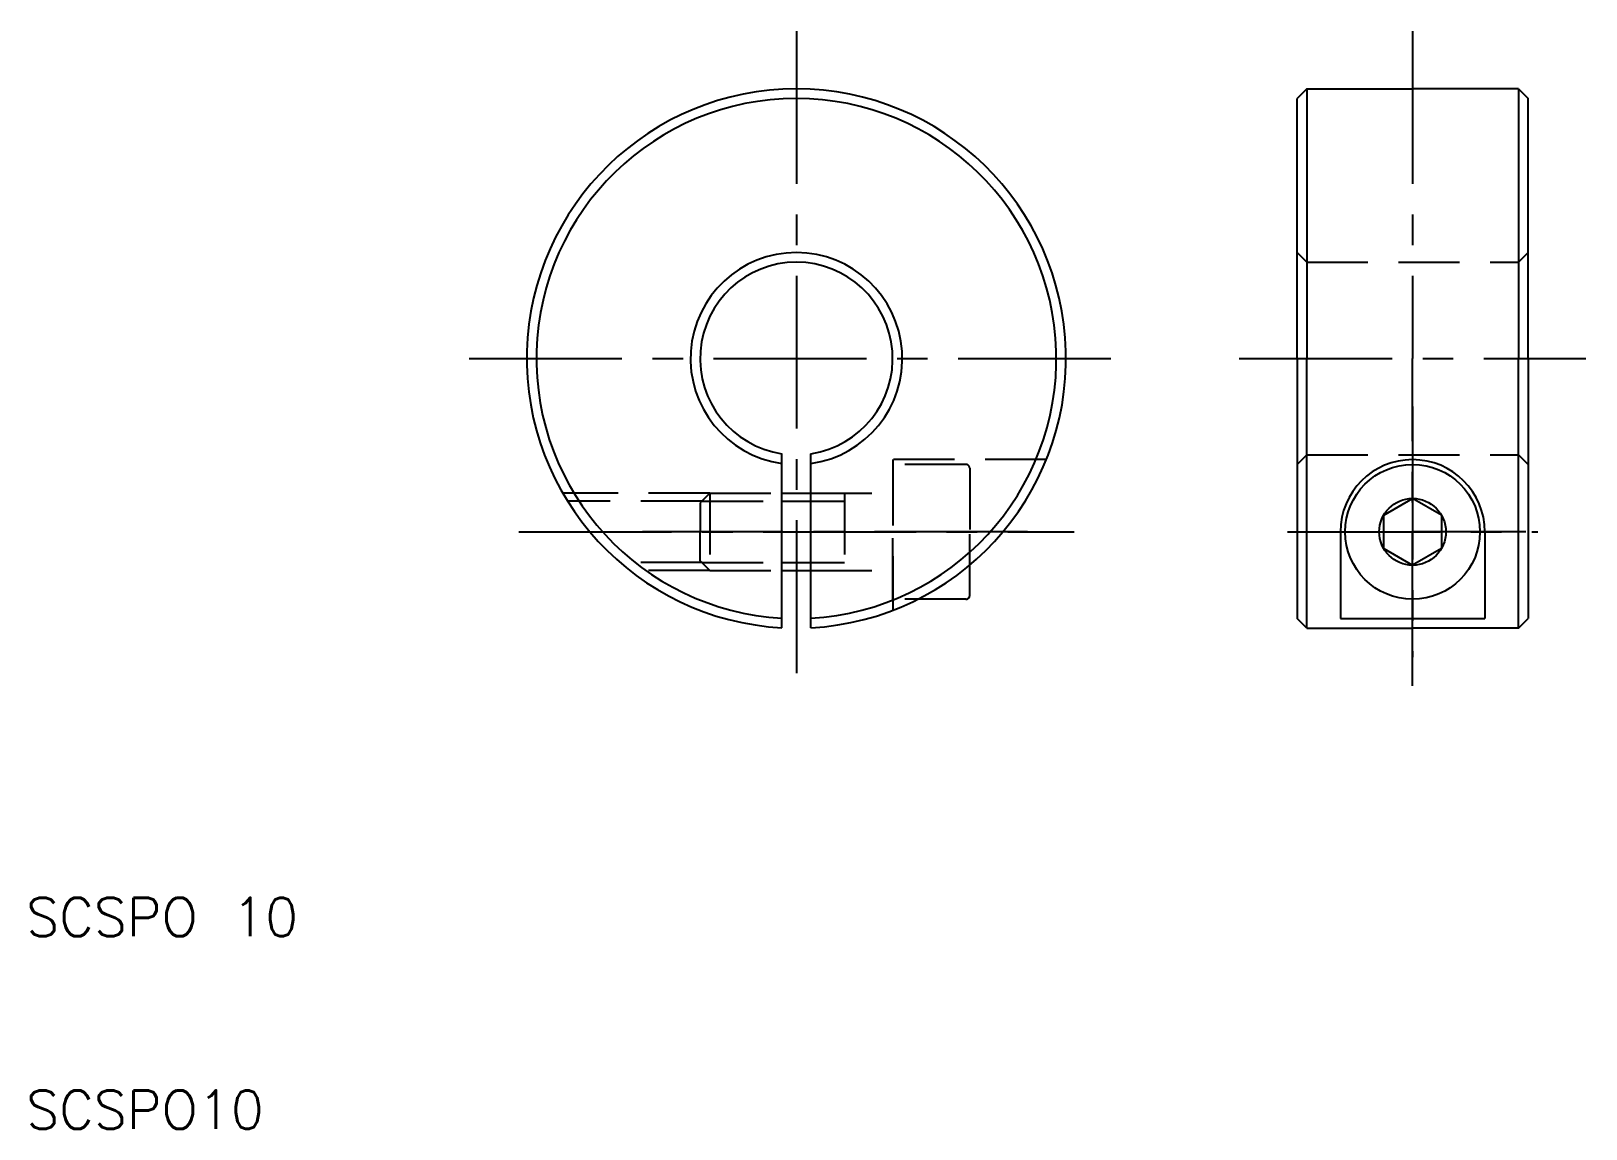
# Model space of a CAD drawing. Extents: x 10.3 to 91, y 10 to 67.
import ezdxf

# ---------------------------------------------------------------- set-up
doc = ezdxf.new("R2010")
doc.units = 0
doc.header["$LTSCALE"] = 0.25
doc.linetypes.add('CENTER', pattern=[50.8, 31.75, -6.35, 6.35, -6.35])
doc.linetypes.add('DASHED', pattern=[19.05, 12.7, -6.35])
doc.layers.get('0').update_dxf_attribs({"linetype": 'CONTINUOUS'})
doc.layers.add('CENTER', color=1, linetype='CENTER')
doc.styles.get("Standard").update_dxf_attribs({"font": 'txt.shx', "bigfont": 'extfont.shx'})

msp = doc.modelspace()

# ---------------------------------------------------------------- linework, layer by layer
for p, q in [((76.5, 64), (76, 63.5)), ((76.5, 64), (82, 64)), ((76.5, 64), (76.5, 50)), ((87.5, 64), (82, 64)), ((87.5, 64), (87.5, 50)), ((87.5, 64), (88, 63.5)), ((76, 50), (76, 63.5)), ((88, 50), (88, 63.5)), ((76, 50), (76, 36.5)), ((76.5, 36), (76.5, 50)), ((87.5, 36), (87.5, 50)), ((88, 50), (88, 36.5)), ((49.25, 36.02), (49.25, 45.057)), ((50.75, 36.02), (50.75, 45.057)), ((49.25, 43), (50.75, 43)), ((80.5, 41.866), (82, 42.732)), ((83.5, 41.866), (82, 42.732)), ((80.5, 40.134), (80.5, 41.866)), ((83.5, 41.866), (83.5, 40.134)), ((78.25, 41), (78.25, 36.5)), ((85.75, 41), (85.75, 36.5)), ((80.5, 40.134), (82, 39.268)), ((83.5, 40.134), (82, 39.268)), ((49.25, 39), (50.75, 39)), ((59, 37.7), (59, 39.276)), ((58.8, 37.5), (56.305, 37.5)), ((76.5, 36), (76, 36.5)), ((78.25, 36.5), (85.75, 36.5)), ((87.5, 36), (88, 36.5)), ((76.5, 36), (82, 36)), ((87.5, 36), (82, 36))]:
    msp.add_line(p, q)
at = {"color": 3, "linetype": 'DASHED'}
for p, q in [((76.5, 55), (76, 55.5)), ((76.5, 55), (87.5, 55)), ((87.5, 55), (88, 55.5)), ((62.978, 44.75), (55, 44.75)), ((55, 44.75), (55, 44.5)), ((55, 44.5), (55, 36.923)), ((58.8, 44.5), (55, 44.5)), ((76.5, 45), (76, 44.5)), ((76.5, 45), (87.5, 45)), ((87.5, 45), (88, 44.5)), ((59, 44.3), (59, 41)), ((45.5, 43), (37.876, 43)), ((45.5, 43), (45, 42.5)), ((45.5, 43), (49.25, 43)), ((45.5, 43), (45.5, 39)), ((50.75, 43), (55, 43)), ((52.5, 43), (52.5, 39)), ((45.1, 42.6), (38.116, 42.6)), ((45, 42.5), (45, 41)), ((45.1, 42.6), (49.25, 42.6)), ((50.75, 42.6), (52.5, 42.6)), ((45, 39.5), (45, 41)), ((55, 37.5), (55, 41)), ((59, 37.7), (59, 41)), ((45.1, 39.4), (40.855, 39.4)), ((45.5, 39), (41.34, 39)), ((45.5, 39), (45, 39.5)), ((45.1, 39.4), (49.25, 39.4)), ((45.5, 39), (49.25, 39)), ((50.75, 39.4), (52.5, 39.4)), ((50.75, 39), (55, 39)), ((58.8, 37.5), (55, 37.5))]:
    msp.add_line(p, q, dxfattribs=at)
at = {"color": 3}
for p, q in [((49.25, 42.6), (50.75, 42.6)), ((49.25, 39.4), (50.75, 39.4))]:
    msp.add_line(p, q, dxfattribs=at)
for radius in [3.5, 1.732]:
    msp.add_circle((82, 41), radius)
for centre, radius, start, end in [((50, 50), 14, 273.07089, 266.92911), ((50, 50), 13.5, 273.18474, 266.81526), ((50, 50), 5.5, 90, 262.16252), ((50, 50), 5, 90, 261.37307), ((50, 50), 5.5, 277.83748, 90), ((50, 50), 5, 278.62693, 90), ((82, 41), 3.75, 0, 180), ((58.8, 37.7), 0.2, 270, 0)]:
    msp.add_arc(centre, radius, start, end)
at = {"color": 3, "linetype": 'DASHED'}
for centre, start, end in [((58.8, 44.3), 0, 90), ((58.8, 37.7), 270, 0)]:
    msp.add_arc(centre, 0.2, start, end, dxfattribs=at)
at = {"layer": 'CENTER', "color": 1, "linetype": 'CENTER'}
for p, q in [((50, 67), (50, 33)), ((82, 67), (82, 50)), ((33, 50), (67, 50)), ((73, 50), (91, 50)), ((82, 33), (82, 50)), ((82, 47.5), (82, 34.5)), ((35.578, 41), (64.422, 41)), ((62, 41), (42, 41)), ((62, 41), (52, 41)), ((75.5, 41), (88.5, 41)), ((76.125, 41), (82, 41)), ((87.875, 41), (82, 41))]:
    msp.add_line(p, q, dxfattribs=at)

# ---------------------------------------------------------------- texts
for s, p in [('SCSPO 10', (10, 20)), ('SCSPO10', (10, 10))]:
    msp.add_text(s, height=2).set_placement(p)

doc.saveas('drawing.dxf')
